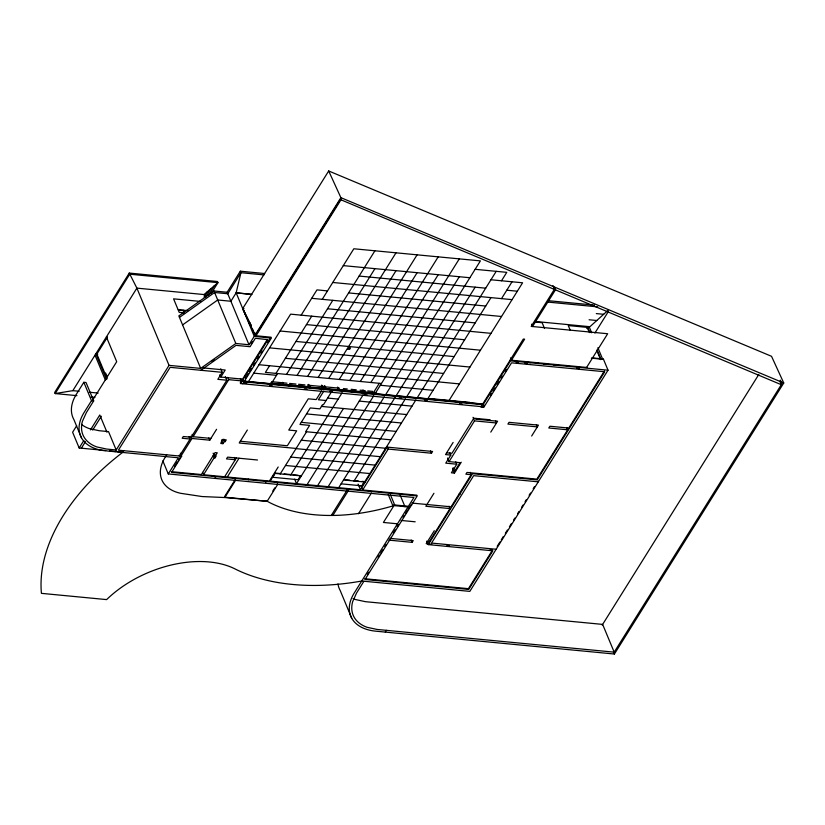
<?xml version="1.0" encoding="UTF-8"?>
<svg xmlns="http://www.w3.org/2000/svg" width="825" height="825" viewBox="0 0 825 825"><rect width="100%" height="100%" fill="white"/><g stroke="black" fill="none" stroke-linecap="round" stroke-linejoin="round"><path stroke-width="1.24" d="M182.583 324.906L217.707 299.991L230.897 301.249L236.156 292.823L240.931 272.693L240.312 271.188L264.608 273.518M211.138 293.566L217.955 282.645L217.491 281.521L129.267 273.075L54.687 392.442L55.162 393.566L76.942 395.649M115.077 451.729L169.042 365.362L136.888 288.131L204.023 294.556L217.955 282.645L129.742 274.199L55.162 393.566L72.837 390.648L136.888 288.131L129.267 273.075M95.989 353.977L95.102 355.379L105.404 380.129L106.281 378.727L95.989 353.977L97.742 354.152M106.837 338.106L96.865 354.059L107.168 378.809L106.281 378.727M81.407 424.39A47.602 29.308 -22.6 0 0 89.172 428.567L99.113 430.702L108.529 431.609L116.181 449.976L106.765 449.078L96.814 446.933A47.602 29.308 -22.6 0 1 82.438 421.255L86.357 412.613L93.689 400.878L86.037 382.511L83.841 382.295L76.436 394.144A50.201 30.907 -22.6 0 0 73.868 419.533L81.51 437.9M83.841 382.295L91.492 400.672L84.088 412.521A50.201 30.907 -22.6 0 0 105.528 450.811L178.365 457.793L168.269 473.942L413.933 497.475L354.317 592.876A50.201 30.907 -22.6 0 0 375.757 631.177L614.408 654.029L783.75 382.996L771.54 356.307L328.69 170.971L242.715 308.571L254.915 335.27L256.235 335.393L341.313 199.227L340.343 199.537L255.265 335.692L271.085 337.208L267.733 342.581M76.684 425.731L72.61 432.248L79.169 447.985L105.662 450.532M92.967 399.671L116.707 361.68L106.404 336.93L107.497 337.033M79.169 447.985L83.82 440.54M90.472 429.897L99.784 414.985L106.961 432.207M81.366 448.202L85.449 441.664M92.668 430.103L101.32 416.264M204.095 297.041L207.508 291.586M205.528 297.34L210.994 288.606M208.333 295.453L214.479 285.625M123.647 450.687L122.554 452.451A219.842 135.352 -22.6 0 0 41.425 593.35L106.631 599.6A91.369 56.255 -22.6 0 1 234.939 568.889A205.549 126.545 -22.6 0 0 361.721 581.027L469.827 591.381L608.025 370.198L603.343 358.957L592.175 357.885M169.042 365.362L200.681 368.393L235.816 343.478L248.995 344.747L227.143 292.256L240.312 271.188M166.712 454.812L165.619 456.576A48.293 29.731 -22.6 0 0 180.747 493.319L202.073 496.547L224.792 497.537L267.166 501.27A157.049 96.69 -22.6 0 0 393.948 505.601L408.004 506.952L407.694 506.199L393.638 504.859L393.948 505.601L383.419 522.452L397.485 523.803M220.739 368.765L222.224 372.323L217.831 379.345L226.844 380.201L191.194 437.25L183.284 436.497L182.191 438.25L190.101 439.013L179.458 456.039M267.114 339.848L242.571 379.129L220.811 377.046L225.204 370.023L202.878 367.888M248.995 344.747L254.265 336.322L236.156 292.823L251.099 294.257M254.915 335.27L340.89 197.66L328.69 170.971M174.622 466.269L177.313 461.959M178.654 459.803L180.675 456.576M191.018 436.147L191.988 438.467L181.345 455.493L179.149 455.287M210.88 438.415L193.081 436.714L228.731 379.665L227.762 377.345M251.099 343.85L252.419 341.746M180.376 453.173L181.655 456.246L171.569 472.395L417.223 495.928L365.021 579.48L468.734 589.421L492.865 550.801L428.257 544.613L426.793 541.087M428.257 544.613L472.57 473.694L537.168 479.882L604.735 371.745L511.562 362.825L484.038 406.89L240.58 383.563L267.991 339.683L255.358 338.281L250.099 346.706L236.012 345.366L200.888 370.281M245.572 378.046L248.263 373.746M249.604 371.601L251.615 368.373M253.626 365.155L254.977 363M257.658 358.7L258.998 356.555M261.02 353.327L262.36 351.182M242.777 383.78L271.291 338.137L254.265 336.322M191.988 438.467L209.787 440.179L216.583 429.289M248.5 381.562L290.617 314.15L491.009 333.341M269.579 365.712L265.413 372.384L381.428 383.501M301.166 315.16L316.955 289.884L327.504 290.895M387.203 446.707L388.193 449.078L431.485 453.224L432.578 451.471L387.09 447.109L360.442 489.772L203.558 474.746L214.191 457.71L213.232 455.41M214.191 457.71L215.078 457.803L216.171 456.039L215.294 455.957L217.264 452.801L215.067 452.585L201.362 474.53L171.26 471.653M224.287 441.561L225.163 441.653L226.256 439.89L222.307 439.519L220.77 443.458L222.967 443.675L224.287 441.561L223.317 439.24M275.963 373.395L311.716 316.171M322.245 299.32L353.832 248.768L480.397 260.886L338.693 487.688M271.239 383.738L277.602 373.56M214.809 478.397L215.913 476.644M247.345 430.011L239.229 442.994L296.134 448.449M286.502 374.406L332.784 300.331M224.648 476.757L236.383 457.978M227.287 477.015L239.023 458.236M297.052 375.416L374.921 250.79M224.977 497.238L235.507 480.387L235.197 479.634L224.668 496.485L224.977 497.238L267.166 501.27L277.695 484.419L277.386 483.677M307.601 376.427L374.942 268.651M318.141 377.438L396.021 252.801M328.69 378.448L396.031 270.672M321.626 390.875L316.192 399.578L308.282 398.815L288.76 430.062L296.67 430.825L287.347 445.748L240.322 441.241M282.284 382.604L283.274 384.986L322.988 388.688L323.534 387.812L322.554 385.44M265.526 482.532L266.619 480.779L266.929 481.532M323.823 391.081L318.388 399.785L326.081 400.527M325.184 388.905L325.741 388.028L324.751 385.657M269.414 481.047L278.19 467.002M270.136 481.119L274.962 473.395L301.331 475.922M275.241 473.065L272.611 477.273L298.103 479.717L300.733 475.499M280.232 473.901L306.56 431.774M331.557 391.751L323.441 404.735L322.565 404.652L319.935 408.87L310.262 407.942L299.96 424.442L309.623 425.37L305.673 431.681L390.937 439.849M339.24 379.459L417.11 254.822M272.776 491.05L274.756 487.884M290.782 474.911L342.107 392.762M349.79 380.469L417.13 272.683M343.448 408.509L296.505 483.646L294.628 479.15M360.329 381.48L438.209 256.843M307.044 484.657L363.206 394.773M370.879 382.491L438.219 274.704M379.263 383.377L374.168 391.524L375.066 393.68L459.298 258.864M317.594 485.667L373.746 395.783M328.144 486.678L384.295 396.794M385.615 394.69L459.319 276.726M331.557 515.027L347.232 489.926M354.059 480.975L405.395 398.815M406.704 396.712L475.148 287.172M332.857 515.429L348.542 490.339M361.824 485.822L364.454 481.604M364.609 481.986L415.934 399.826M417.254 397.722L496.217 271.332M416.914 495.175L362.639 489.978L388.193 449.078M427.804 398.733L490.978 297.619M501.507 280.768L506.767 272.343L475.128 269.311M358.504 513.717L371.415 493.051M501.517 298.629L512.047 281.779M448.893 400.754L522.596 282.789L490.957 279.757M367.362 574.478L368.734 572.292M378.108 557.277L379.459 555.122M380.789 552.987L382.821 549.749M384.811 546.552L386.152 544.407M393.226 533.094L395.196 529.939M397.176 526.773L398.485 524.669M403.033 517.388L404.312 515.347M405.591 513.305L407.498 510.242M408.138 509.221L410.334 505.704M363.918 581.243L356.596 592.969L352.677 601.611A47.602 29.308 -22.6 0 0 367.053 627.289L377.004 629.434L614.192 652.152L781.956 383.646L780.357 380.16M453.111 442.458L445.541 454.575L450.821 455.08L445.768 463.155L456.761 464.207L451.388 472.808L454.462 473.096L461.257 462.217M243.664 381.098L243.983 381.841L483.048 404.745L510.469 360.855L608.025 370.198M455.555 471.343L454.678 471.261L460.051 462.66L449.068 461.608L474.509 420.884L473.034 417.316M476.046 418.419L475.613 419.121L497.578 421.235L490.782 432.114M484.306 405.199L483.068 407.189L480.872 406.983L523.318 339.044L524.628 339.168L511.469 360.236L510.489 357.875M490.328 395.567L491.679 393.401M493.03 391.246L495.052 387.998M497.083 384.759L499.104 381.521M501.126 378.283L502.477 376.118M505.178 371.797L506.529 369.641M433.94 493.278L425.824 506.261L449.996 508.582L429.041 542.107L427.288 541.942M388.833 540.117L412.129 542.345L413.222 540.592L389.936 538.364M434.311 530.702L426.195 543.696L431.743 544.222M470.168 472.323L471.157 474.695L451.089 506.818L411.974 503.075M385.316 632.094L386.42 630.331M586.627 328.257L587.503 326.855L589.267 327.02L591.659 332.774M594.897 333.083L608.479 311.345M531.651 436.023L538.447 425.143L509.004 422.328L507.911 424.081L537.353 426.896L536.384 424.566M586.616 367.434L607.674 333.733L531.207 326.401L554.482 289.152L552.998 285.574M491.875 551.121L468.414 588.668L364.712 578.738M566.703 427.474L567.672 429.804L536.858 479.129L466.981 472.436L465.888 474.189L471.157 474.695M604.416 371.002L568.776 428.051L549.873 426.236L548.78 427.989L567.672 429.804M497.197 546.325L499.919 541.984M501.28 539.808L503.312 536.549M505.354 533.28L507.396 530.021M509.427 526.763L511.469 523.493M513.501 520.235L514.862 518.059M517.584 513.717L518.935 511.541M521.658 507.189L523.019 505.013M525.051 501.755L526.412 499.579M529.124 495.227L530.485 493.051M533.208 488.709L534.559 486.533M602.198 625.113L758.835 374.416M607.942 310.417L589.927 326.71L534.94 321.441M227.143 292.256L213.964 290.988L178.839 315.903L200.681 368.393M179.458 317.408L214.583 292.493L227.772 293.752L240.931 272.693L263.948 274.9M212.108 361.34L214.16 359.886M244.035 308.705L242.715 308.571L255.265 335.692L256.235 335.393L255.111 333.156M270.425 383.109L309.262 386.739L308.292 384.409M270.146 383.45L322.389 388.276L321.42 385.945M343.303 265.619L469.868 277.736M359.133 276.066L485.698 288.183M506.787 290.204L517.337 291.215M548.512 300.713L594.547 305.116M547.852 302.084L597.733 306.869M332.774 282.47L512.067 299.64M596.289 313.593L603.653 314.294M348.604 292.916L485.708 306.044M589.091 319.77L596.784 320.502M311.695 298.31L501.538 316.491M534.538 321.967L542.128 322.688L544.531 328.453M327.525 308.756L475.179 322.895M201.176 301.486L173.58 298.846L179.2 312.345L184.212 312.819M178.293 309.715L187.945 310.643M178.509 310.107L183.532 310.592M306.446 324.596L464.65 339.756M591.35 358.163L603.498 359.329M280.088 331L480.48 350.202M510.149 360.113L587.06 367.476M528.278 362.402L530.815 362.649M535.879 363.134L538.405 363.371M543.469 363.856L547.264 364.217M553.596 364.825L556.122 365.073M295.917 341.447L454.121 356.606M516.141 362.546L518.574 362.773M524.772 363.371L527.299 363.608M576.665 368.342L579.191 368.579M269.558 347.851L469.951 367.053M285.388 358.298L443.592 373.457M259.029 364.712L459.422 383.903M253.77 373.137L276.509 375.313M380.335 385.254L433.063 390.308M222.224 372.323L170.146 367.331L118.377 450.182L181.655 456.246M271.631 381.707L287.007 383.182M289.575 383.419L295.979 384.037M298.547 384.285L304.951 384.893M307.519 385.141L339.56 388.214M343.406 388.575L347.253 388.946M351.099 389.317L356.225 389.802M360.071 390.173L365.197 390.668M367.764 390.916L372.89 391.401M323.534 387.812L325.741 388.028M375.973 393.04L338.714 389.462L337.734 387.131M377.809 393.577L325.473 388.575L324.503 386.234M430.547 398.619L469.93 402.394M228.731 379.665L482.738 403.992L483.048 404.745M243.561 381.274L482.625 404.168M244.107 383.182L246.675 383.429M269.734 385.636L272.302 385.883M304.332 388.957L306.9 389.194M329.959 391.411L332.527 391.648M364.557 394.721L367.125 394.969M399.156 398.032L401.713 398.279M424.782 400.486L427.34 400.733M459.381 403.807L461.938 404.044M327.618 398.062L338.157 399.073M359.257 401.094L411.995 406.147M490.112 419.77L473.849 418.213L451.914 453.317L446.645 452.812M474.509 420.884L496.485 422.988L495.516 420.657M321.472 406.405L406.725 414.573M72.837 390.648L79.169 391.256M89.296 392.226L98.154 393.071M306.539 413.913L401.466 422.998M91.039 397L94.885 397.372M91.492 400.672L93.689 400.878M301.269 422.338L396.196 431.423M301.29 440.199L385.667 448.274M296.031 448.625L380.407 456.699M290.761 457.05L375.138 465.125M257.483 459.999L227.597 457.132L226.504 458.896L235.29 459.731L234.331 457.432M285.502 465.475L369.878 473.56M109.498 450.893L114.613 451.388M117.171 451.626L122.286 452.121M276.519 473.179L280.345 473.55M284.161 473.921L290.534 474.53M293.081 474.767L298.186 475.262M345.015 479.748L349.872 480.212M353.523 480.562L358.38 481.027M362.02 481.377L364.671 481.625L362.041 485.843L341.168 483.842M343.52 479.964L365.269 482.048M458.989 494.185L460.082 494.288M410.881 504.828L411.757 504.921M401.115 520.451L415.181 521.802M429.485 541.406L430.578 541.509M496.155 549.254L431.558 543.067L473.674 475.654L538.271 481.841L537.962 481.099M446.944 545.686L449.481 545.923M490.019 549.811L492.546 550.048M236.156 292.823L251.965 294.515M340.89 197.66L783.75 382.996M340.343 199.537L781.296 384.698L779.852 381.233M242.715 308.571L251.161 325.339M597.888 347.748L602.683 359.267M587.503 326.855L589.906 332.609M597.094 349.882L600.93 359.092M589.091 331.98L587.173 327.381L568.281 325.566L570.199 330.175M596.764 350.408L600.6 359.618M554.617 287.265L555.596 289.616L532.527 326.535L531.548 324.173M614.192 652.152L602.642 624.401L365.454 601.683L355.503 599.548A47.602 29.308 -22.6 0 1 353.059 598.558M613.449 651.719L614.408 654.029M483.728 406.137L484.038 406.89M455.771 461.825L456.761 464.207M449.831 452.698L450.821 455.08M453.193 467.692L454.678 471.261M452.523 468.435L454.462 473.096M447.583 458.04L449.068 461.608M430.506 450.893L431.485 453.224M449.006 506.199L449.996 508.582M363.01 389.926L363.98 392.257M400.115 495.01L404.972 506.674M411.159 540.014L412.129 542.345M390.442 494.794L394.804 505.292M388.245 494.588L393.092 506.251M337.435 387.43L338.425 389.802M321.513 385.131L322.988 388.688M360.772 485.482L362.639 489.978M358.102 484.141L360.442 489.772M308.87 384.78L309.86 387.152M282.583 382.315L283.563 384.646M249.892 322.781L251.357 326.308M252.337 328.649L255.265 335.692M351.749 618.255L340.199 590.514A50.201 30.907 -22.6 0 1 337.961 583.945M213.964 290.988L235.816 343.478M240.508 378.562L241.467 380.882M240.374 378.685L241.364 381.057L240.261 382.821L240.58 383.563M204.023 294.556L204.982 296.876M225.359 376.643L226.844 380.201M219.852 374.725L220.811 377.046M266.857 500.528L267.166 501.27M183.119 310.179L184.522 313.552M248.16 479.016L248.469 479.768M224.204 439.343L225.163 441.653M221.533 440.21L222.967 443.675M208.818 437.869L209.787 440.179M214.314 453.616L215.294 455.957M213.149 453.183L215.078 457.803M192.112 434.393L193.081 436.714M189.111 436.642L190.101 439.013M202.589 472.416L203.558 474.746M162.834 460.876L168.269 473.942M105.59 373.003L107.064 376.54M348.769 347.81L347.892 349.222L349.645 349.387L350.522 347.985L348.769 347.81"/></g></svg>
